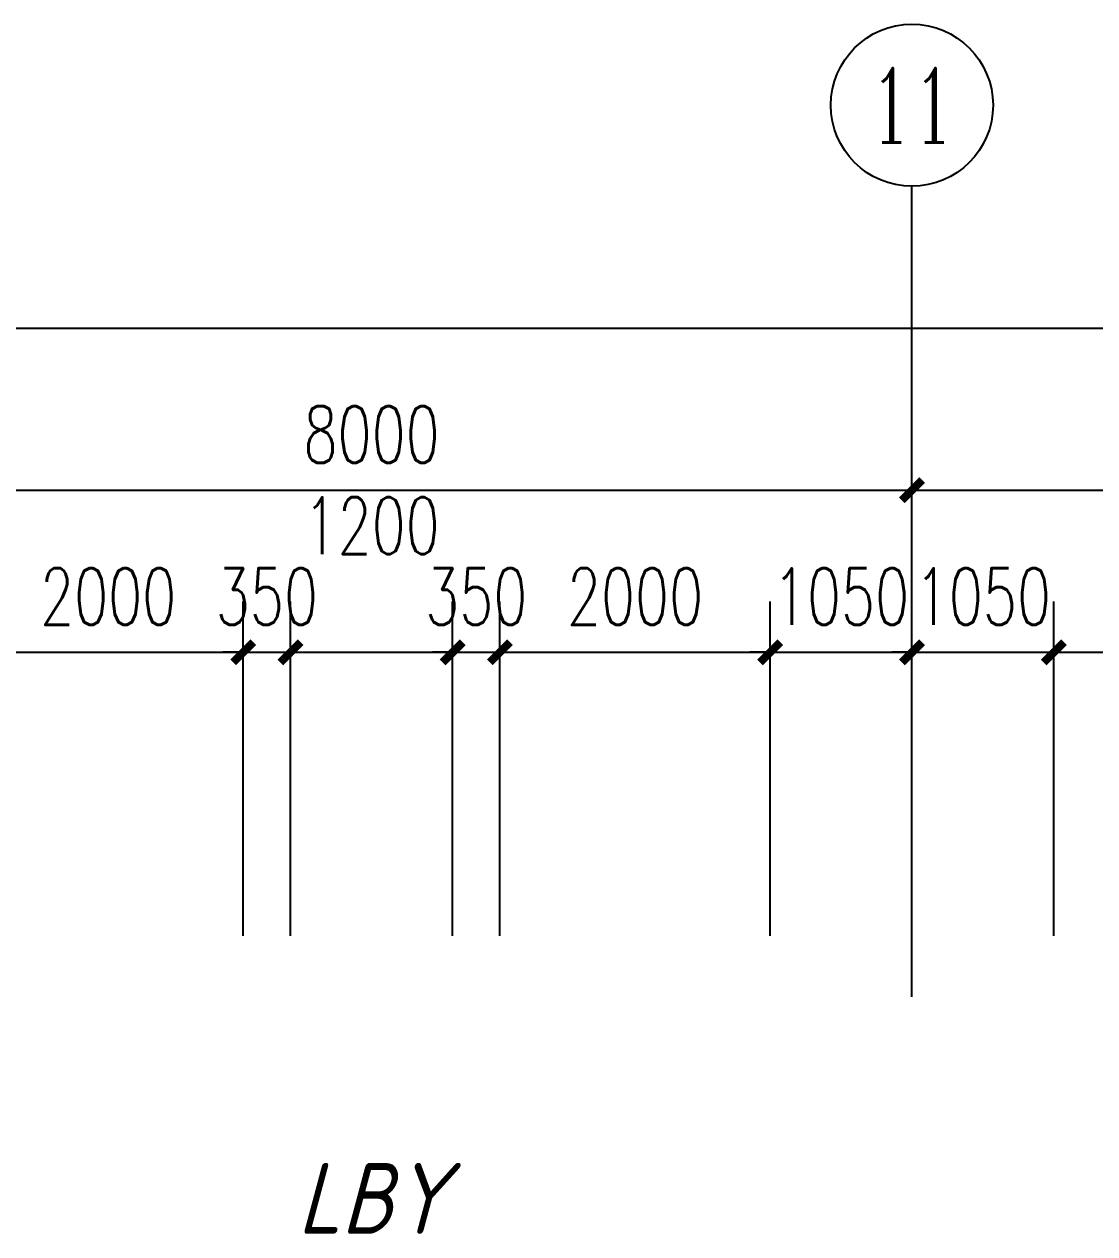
# Model space of a CAD drawing. Extents: x 0 to 2972856, y -1269770 to 0.
# Drawn here: x 2736084 to 2744009, y -1012511 to -1003556 of the extents above; entities that cross this region are included whole.
import ezdxf
from ezdxf.enums import TextEntityAlignment as Align

# ---------------------------------------------------------------- set-up
doc = ezdxf.new("R2010")
doc.units = 0
doc.header["$LTSCALE"] = 1000
doc.header["$PDSIZE"] = 50
doc.layers.add('1-建筑底图', color=8, linetype='Continuous')
doc.layers.add('AXIS_TEXT', color=7, linetype='Continuous')
doc.styles.add('_TCH_AXIS', font='COMPLEX', dxfattribs={"bigfont": 'GBCBIG'})
doc.styles.add('A_DIM_T3', font='SIMPLEX', dxfattribs={"width": 0.7, "bigfont": 'HZ'})
doc.styles.add('COMPLEX', font='COMPLEX')
doc.styles.get("Standard").update_dxf_attribs({"font": 'gbeitc.shx', "bigfont": 'gbcbig.shx'})
doc.dimstyles.new('_TCH_ARCH&&150', dxfattribs={"dimtxt": 420, "dimasz": 150, "dimexe": 375, "dimexo": 450, "dimgap": 202.5, "dimtad": 1, "dimdec": 0, "dimzin": 0, "dimdsep": 46, "dimtxsty": 'A_DIM_T3', "dimblk": 'ARCHTICK', "dimcen": 0.09, "dimclrt": 7, "dimazin": 2, "dimtfac": 1, "dimtdec": 0, "dimtix": 1, "dimtmove": 2, "dimatfit": 3, "dimfxl": 150, "dimtolj": 1, "dimtzin": 0, "dimarcsym": 0})

# ---------------------------------------------------------------- blocks, each defined once
blk = doc.blocks.new('_ArchTick')
at = {"color": 0, "linetype": 'ByBlock', "const_width": 0.4}
blk.add_lwpolyline([(-0.5, -0.5), (0.5, 0.5)], dxfattribs=at)
blk = doc.blocks.new('*D221')
at = {"layer": '1-建筑底图', "color": 0, "lineweight": -2, "transparency": 16777216}
for p, q in [((-600, 79650), (-600, 84525)), ((106600, 79650), (106600, 84525)), ((-600, 84150), (106600, 84150))]:
    blk.add_line(p, q, dxfattribs=at)
at = {"layer": 'Defpoints', "color": 0, "transparency": 16777216}
for p in [(106600, 84150), (-600, 79200), (106600, 79200)]:
    blk.add_point(p, dxfattribs=at)
at = {"layer": '1-建筑底图', "color": 0, "lineweight": -2, "transparency": 16777216, "xscale": 150, "yscale": 150, "zscale": 150, "rotation": 180}
blk.add_blockref('_ArchTick', (-600, 84150), dxfattribs=at)
at = {"layer": '1-建筑底图', "color": 0, "lineweight": -2, "transparency": 16777216, "xscale": 150, "yscale": 150, "zscale": 150}
blk.add_blockref('_ArchTick', (106600, 84150), dxfattribs=at)
at = {"layer": '1-建筑底图', "color": 7, "transparency": 16777216, "insert": (53000, 84562.5), "char_height": 420, "attachment_point": 5, "style": 'A_DIM_T3'}
blk.add_mtext('\\A1;107200', dxfattribs=at)
blk = doc.blocks.new('*D232')
at = {"layer": '1-建筑底图', "color": 0, "lineweight": -2, "transparency": 16777216}
for p, q in [((59200, 79650), (59200, 83325)), ((67200, 79650), (67200, 83325)), ((59200, 82950), (67200, 82950))]:
    blk.add_line(p, q, dxfattribs=at)
at = {"layer": 'Defpoints', "color": 0, "transparency": 16777216}
for p in [(67200, 82950), (59200, 79200), (67200, 79200)]:
    blk.add_point(p, dxfattribs=at)
at = {"layer": '1-建筑底图', "color": 0, "lineweight": -2, "transparency": 16777216, "xscale": 150, "yscale": 150, "zscale": 150, "rotation": 180}
blk.add_blockref('_ArchTick', (59200, 82950), dxfattribs=at)
at = {"layer": '1-建筑底图', "color": 0, "lineweight": -2, "transparency": 16777216, "xscale": 150, "yscale": 150, "zscale": 150}
blk.add_blockref('_ArchTick', (67200, 82950), dxfattribs=at)
at = {"layer": '1-建筑底图', "color": 7, "transparency": 16777216, "insert": (63200, 83362.5), "char_height": 420, "attachment_point": 5, "style": 'A_DIM_T3'}
blk.add_mtext('\\A1;8000', dxfattribs=at)
blk = doc.blocks.new('*D233')
at = {"layer": '1-建筑底图', "color": 0, "lineweight": -2, "transparency": 16777216}
for p, q in [((67200, 79650), (67200, 83325)), ((75200, 79650), (75200, 83325)), ((67200, 82950), (75200, 82950))]:
    blk.add_line(p, q, dxfattribs=at)
at = {"layer": 'Defpoints', "color": 0, "transparency": 16777216}
for p in [(75200, 82950), (67200, 79200), (75200, 79200)]:
    blk.add_point(p, dxfattribs=at)
at = {"layer": '1-建筑底图', "color": 0, "lineweight": -2, "transparency": 16777216, "xscale": 150, "yscale": 150, "zscale": 150, "rotation": 180}
blk.add_blockref('_ArchTick', (67200, 82950), dxfattribs=at)
at = {"layer": '1-建筑底图', "color": 0, "lineweight": -2, "transparency": 16777216, "xscale": 150, "yscale": 150, "zscale": 150}
blk.add_blockref('_ArchTick', (75200, 82950), dxfattribs=at)
at = {"layer": '1-建筑底图', "color": 7, "transparency": 16777216, "insert": (71200, 83362.5), "char_height": 420, "attachment_point": 5, "style": 'A_DIM_T3'}
blk.add_mtext('\\A1;8000', dxfattribs=at)
blk = doc.blocks.new('*D294')
at = {"layer": '1-建筑底图', "color": 0, "lineweight": -2, "transparency": 16777216}
for p, q in [((68250, 79650), (68250, 82125)), ((70250, 79650), (70250, 82125)), ((68250, 81750), (70250, 81750))]:
    blk.add_line(p, q, dxfattribs=at)
at = {"layer": 'Defpoints', "color": 0, "transparency": 16777216}
for p in [(70250, 81750), (68250, 79200), (70250, 79200)]:
    blk.add_point(p, dxfattribs=at)
at = {"layer": '1-建筑底图', "color": 0, "lineweight": -2, "transparency": 16777216, "xscale": 150, "yscale": 150, "zscale": 150, "rotation": 180}
blk.add_blockref('_ArchTick', (68250, 81750), dxfattribs=at)
at = {"layer": '1-建筑底图', "color": 0, "lineweight": -2, "transparency": 16777216, "xscale": 150, "yscale": 150, "zscale": 150}
blk.add_blockref('_ArchTick', (70250, 81750), dxfattribs=at)
at = {"layer": '1-建筑底图', "color": 7, "transparency": 16777216, "insert": (69250, 82162.5), "char_height": 420, "attachment_point": 5, "style": 'A_DIM_T3'}
blk.add_mtext('\\A1;2000', dxfattribs=at)
blk = doc.blocks.new('*D295')
at = {"layer": '1-建筑底图', "color": 0, "lineweight": -2, "transparency": 16777216}
for p, q in [((67200, 79650), (67200, 82125)), ((68250, 79650), (68250, 82125)), ((67200, 81750), (67050, 81750)), ((67200, 81750), (68250, 81750)), ((68250, 81750), (68400, 81750))]:
    blk.add_line(p, q, dxfattribs=at)
at = {"layer": 'Defpoints', "color": 0, "transparency": 16777216}
for p in [(68250, 81750), (67200, 79200), (68250, 79200)]:
    blk.add_point(p, dxfattribs=at)
at = {"layer": '1-建筑底图', "color": 0, "lineweight": -2, "transparency": 16777216, "xscale": 150, "yscale": 150, "zscale": 150}
blk.add_blockref('_ArchTick', (67200, 81750), dxfattribs=at)
at = {"layer": '1-建筑底图', "color": 0, "lineweight": -2, "transparency": 16777216, "xscale": 150, "yscale": 150, "zscale": 150, "rotation": 180}
blk.add_blockref('_ArchTick', (68250, 81750), dxfattribs=at)
at = {"layer": '1-建筑底图', "color": 7, "transparency": 16777216, "insert": (67725, 82162.5), "char_height": 420, "attachment_point": 5, "style": 'A_DIM_T3'}
blk.add_mtext('\\A1;1050', dxfattribs=at)
blk = doc.blocks.new('*D296')
at = {"layer": '1-建筑底图', "color": 0, "lineweight": -2, "transparency": 16777216}
for p, q in [((66150, 79650), (66150, 82125)), ((67200, 79650), (67200, 82125)), ((66150, 81750), (66000, 81750)), ((66150, 81750), (67200, 81750)), ((67200, 81750), (67350, 81750))]:
    blk.add_line(p, q, dxfattribs=at)
at = {"layer": 'Defpoints', "color": 0, "transparency": 16777216}
for p in [(67200, 81750), (66150, 79200), (67200, 79200)]:
    blk.add_point(p, dxfattribs=at)
at = {"layer": '1-建筑底图', "color": 0, "lineweight": -2, "transparency": 16777216, "xscale": 150, "yscale": 150, "zscale": 150}
blk.add_blockref('_ArchTick', (66150, 81750), dxfattribs=at)
at = {"layer": '1-建筑底图', "color": 0, "lineweight": -2, "transparency": 16777216, "xscale": 150, "yscale": 150, "zscale": 150, "rotation": 180}
blk.add_blockref('_ArchTick', (67200, 81750), dxfattribs=at)
at = {"layer": '1-建筑底图', "color": 7, "transparency": 16777216, "insert": (66675, 82162.5), "char_height": 420, "attachment_point": 5, "style": 'A_DIM_T3'}
blk.add_mtext('\\A1;1050', dxfattribs=at)
blk = doc.blocks.new('*D297')
at = {"layer": '1-建筑底图', "color": 0, "lineweight": -2, "transparency": 16777216}
for p, q in [((64150, 79650), (64150, 82125)), ((66150, 79650), (66150, 82125)), ((64150, 81750), (66150, 81750))]:
    blk.add_line(p, q, dxfattribs=at)
at = {"layer": 'Defpoints', "color": 0, "transparency": 16777216}
for p in [(66150, 81750), (64150, 79200), (66150, 79200)]:
    blk.add_point(p, dxfattribs=at)
at = {"layer": '1-建筑底图', "color": 0, "lineweight": -2, "transparency": 16777216, "xscale": 150, "yscale": 150, "zscale": 150, "rotation": 180}
blk.add_blockref('_ArchTick', (64150, 81750), dxfattribs=at)
at = {"layer": '1-建筑底图', "color": 0, "lineweight": -2, "transparency": 16777216, "xscale": 150, "yscale": 150, "zscale": 150}
blk.add_blockref('_ArchTick', (66150, 81750), dxfattribs=at)
at = {"layer": '1-建筑底图', "color": 7, "transparency": 16777216, "insert": (65150, 82162.5), "char_height": 420, "attachment_point": 5, "style": 'A_DIM_T3'}
blk.add_mtext('\\A1;2000', dxfattribs=at)
blk = doc.blocks.new('*D298')
at = {"layer": '1-建筑底图', "color": 0, "lineweight": -2, "transparency": 16777216}
for p, q in [((63800, 79650), (63800, 82125)), ((64150, 79650), (64150, 82125)), ((63800, 81750), (63650, 81750)), ((63800, 81750), (64150, 81750)), ((64150, 81750), (64300, 81750))]:
    blk.add_line(p, q, dxfattribs=at)
at = {"layer": 'Defpoints', "color": 0, "transparency": 16777216}
for p in [(64150, 81750), (63800, 79200), (64150, 79200)]:
    blk.add_point(p, dxfattribs=at)
at = {"layer": '1-建筑底图', "color": 0, "lineweight": -2, "transparency": 16777216, "xscale": 150, "yscale": 150, "zscale": 150}
blk.add_blockref('_ArchTick', (63800, 81750), dxfattribs=at)
at = {"layer": '1-建筑底图', "color": 0, "lineweight": -2, "transparency": 16777216, "xscale": 150, "yscale": 150, "zscale": 150, "rotation": 180}
blk.add_blockref('_ArchTick', (64150, 81750), dxfattribs=at)
at = {"layer": '1-建筑底图', "color": 7, "transparency": 16777216, "insert": (63975, 82162.5), "char_height": 420, "attachment_point": 5, "style": 'A_DIM_T3'}
blk.add_mtext('\\A1;350', dxfattribs=at)
blk = doc.blocks.new('*D299')
at = {"layer": '1-建筑底图', "color": 0, "lineweight": -2, "transparency": 16777216}
for p, q in [((62600, 79650), (62600, 82125)), ((63800, 79650), (63800, 82125)), ((62600, 81750), (63800, 81750))]:
    blk.add_line(p, q, dxfattribs=at)
at = {"layer": 'Defpoints', "color": 0, "transparency": 16777216}
for p in [(63800, 81750), (62600, 79200), (63800, 79200)]:
    blk.add_point(p, dxfattribs=at)
at = {"layer": '1-建筑底图', "color": 0, "lineweight": -2, "transparency": 16777216, "xscale": 150, "yscale": 150, "zscale": 150, "rotation": 180}
blk.add_blockref('_ArchTick', (62600, 81750), dxfattribs=at)
at = {"layer": '1-建筑底图', "color": 0, "lineweight": -2, "transparency": 16777216, "xscale": 150, "yscale": 150, "zscale": 150}
blk.add_blockref('_ArchTick', (63800, 81750), dxfattribs=at)
at = {"layer": '1-建筑底图', "color": 7, "transparency": 16777216, "insert": (63200, 82687.5), "char_height": 420, "attachment_point": 5, "style": 'A_DIM_T3'}
blk.add_mtext('\\A1;1200', dxfattribs=at)
blk = doc.blocks.new('*D300')
at = {"layer": '1-建筑底图', "color": 0, "lineweight": -2, "transparency": 16777216}
for p, q in [((62250, 79650), (62250, 82125)), ((62600, 79650), (62600, 82125)), ((62250, 81750), (62100, 81750)), ((62250, 81750), (62600, 81750)), ((62600, 81750), (62750, 81750))]:
    blk.add_line(p, q, dxfattribs=at)
at = {"layer": 'Defpoints', "color": 0, "transparency": 16777216}
for p in [(62600, 81750), (62250, 79200), (62600, 79200)]:
    blk.add_point(p, dxfattribs=at)
at = {"layer": '1-建筑底图', "color": 0, "lineweight": -2, "transparency": 16777216, "xscale": 150, "yscale": 150, "zscale": 150}
blk.add_blockref('_ArchTick', (62250, 81750), dxfattribs=at)
at = {"layer": '1-建筑底图', "color": 0, "lineweight": -2, "transparency": 16777216, "xscale": 150, "yscale": 150, "zscale": 150, "rotation": 180}
blk.add_blockref('_ArchTick', (62600, 81750), dxfattribs=at)
at = {"layer": '1-建筑底图', "color": 7, "transparency": 16777216, "insert": (62425, 82162.5), "char_height": 420, "attachment_point": 5, "style": 'A_DIM_T3'}
blk.add_mtext('\\A1;350', dxfattribs=at)
blk = doc.blocks.new('*D301')
at = {"layer": '1-建筑底图', "color": 0, "lineweight": -2, "transparency": 16777216}
for p, q in [((60250, 79650), (60250, 82125)), ((62250, 79650), (62250, 82125)), ((60250, 81750), (62250, 81750))]:
    blk.add_line(p, q, dxfattribs=at)
at = {"layer": 'Defpoints', "color": 0, "transparency": 16777216}
for p in [(62250, 81750), (60250, 79200), (62250, 79200)]:
    blk.add_point(p, dxfattribs=at)
at = {"layer": '1-建筑底图', "color": 0, "lineweight": -2, "transparency": 16777216, "xscale": 150, "yscale": 150, "zscale": 150, "rotation": 180}
blk.add_blockref('_ArchTick', (60250, 81750), dxfattribs=at)
at = {"layer": '1-建筑底图', "color": 0, "lineweight": -2, "transparency": 16777216, "xscale": 150, "yscale": 150, "zscale": 150}
blk.add_blockref('_ArchTick', (62250, 81750), dxfattribs=at)
at = {"layer": '1-建筑底图', "color": 7, "transparency": 16777216, "insert": (61250, 82162.5), "char_height": 420, "attachment_point": 5, "style": 'A_DIM_T3'}
blk.add_mtext('\\A1;2000', dxfattribs=at)
blk = doc.blocks.new('*D836')
at = {"layer": '1-建筑底图', "color": 0, "lineweight": -2, "transparency": 16777216}
for p, q in [((-600, 79650), (-600, 84525)), ((106600, 79650), (106600, 84525)), ((-600, 84150), (106600, 84150))]:
    blk.add_line(p, q, dxfattribs=at)
at = {"layer": 'Defpoints', "color": 0, "transparency": 16777216}
for p in [(106600, 84150), (-600, 79200), (106600, 79200)]:
    blk.add_point(p, dxfattribs=at)
at = {"layer": '1-建筑底图', "color": 0, "lineweight": -2, "transparency": 16777216, "xscale": 150, "yscale": 150, "zscale": 150, "rotation": 180}
blk.add_blockref('_ArchTick', (-600, 84150), dxfattribs=at)
at = {"layer": '1-建筑底图', "color": 0, "lineweight": -2, "transparency": 16777216, "xscale": 150, "yscale": 150, "zscale": 150}
blk.add_blockref('_ArchTick', (106600, 84150), dxfattribs=at)
at = {"layer": '1-建筑底图', "color": 7, "transparency": 16777216, "insert": (53000, 84562.5), "char_height": 420, "attachment_point": 5, "style": 'A_DIM_T3'}
blk.add_mtext('\\A1;107200', dxfattribs=at)
blk = doc.blocks.new('*D847')
at = {"layer": '1-建筑底图', "color": 0, "lineweight": -2, "transparency": 16777216}
for p, q in [((59200, 79650), (59200, 83325)), ((67200, 79650), (67200, 83325)), ((59200, 82950), (67200, 82950))]:
    blk.add_line(p, q, dxfattribs=at)
at = {"layer": 'Defpoints', "color": 0, "transparency": 16777216}
for p in [(67200, 82950), (59200, 79200), (67200, 79200)]:
    blk.add_point(p, dxfattribs=at)
at = {"layer": '1-建筑底图', "color": 0, "lineweight": -2, "transparency": 16777216, "xscale": 150, "yscale": 150, "zscale": 150, "rotation": 180}
blk.add_blockref('_ArchTick', (59200, 82950), dxfattribs=at)
at = {"layer": '1-建筑底图', "color": 0, "lineweight": -2, "transparency": 16777216, "xscale": 150, "yscale": 150, "zscale": 150}
blk.add_blockref('_ArchTick', (67200, 82950), dxfattribs=at)
at = {"layer": '1-建筑底图', "color": 7, "transparency": 16777216, "insert": (63200, 83362.5), "char_height": 420, "attachment_point": 5, "style": 'A_DIM_T3'}
blk.add_mtext('\\A1;8000', dxfattribs=at)
blk = doc.blocks.new('*D848')
at = {"layer": '1-建筑底图', "color": 0, "lineweight": -2, "transparency": 16777216}
for p, q in [((67200, 79650), (67200, 83325)), ((75200, 79650), (75200, 83325)), ((67200, 82950), (75200, 82950))]:
    blk.add_line(p, q, dxfattribs=at)
at = {"layer": 'Defpoints', "color": 0, "transparency": 16777216}
for p in [(75200, 82950), (67200, 79200), (75200, 79200)]:
    blk.add_point(p, dxfattribs=at)
at = {"layer": '1-建筑底图', "color": 0, "lineweight": -2, "transparency": 16777216, "xscale": 150, "yscale": 150, "zscale": 150, "rotation": 180}
blk.add_blockref('_ArchTick', (67200, 82950), dxfattribs=at)
at = {"layer": '1-建筑底图', "color": 0, "lineweight": -2, "transparency": 16777216, "xscale": 150, "yscale": 150, "zscale": 150}
blk.add_blockref('_ArchTick', (75200, 82950), dxfattribs=at)
at = {"layer": '1-建筑底图', "color": 7, "transparency": 16777216, "insert": (71200, 83362.5), "char_height": 420, "attachment_point": 5, "style": 'A_DIM_T3'}
blk.add_mtext('\\A1;8000', dxfattribs=at)
blk = doc.blocks.new('*D909')
at = {"layer": '1-建筑底图', "color": 0, "lineweight": -2, "transparency": 16777216}
for p, q in [((68250, 79650), (68250, 82125)), ((70250, 79650), (70250, 82125)), ((68250, 81750), (70250, 81750))]:
    blk.add_line(p, q, dxfattribs=at)
at = {"layer": 'Defpoints', "color": 0, "transparency": 16777216}
for p in [(70250, 81750), (68250, 79200), (70250, 79200)]:
    blk.add_point(p, dxfattribs=at)
at = {"layer": '1-建筑底图', "color": 0, "lineweight": -2, "transparency": 16777216, "xscale": 150, "yscale": 150, "zscale": 150, "rotation": 180}
blk.add_blockref('_ArchTick', (68250, 81750), dxfattribs=at)
at = {"layer": '1-建筑底图', "color": 0, "lineweight": -2, "transparency": 16777216, "xscale": 150, "yscale": 150, "zscale": 150}
blk.add_blockref('_ArchTick', (70250, 81750), dxfattribs=at)
at = {"layer": '1-建筑底图', "color": 7, "transparency": 16777216, "insert": (69250, 82162.5), "char_height": 420, "attachment_point": 5, "style": 'A_DIM_T3'}
blk.add_mtext('\\A1;2000', dxfattribs=at)
blk = doc.blocks.new('*D910')
at = {"layer": '1-建筑底图', "color": 0, "lineweight": -2, "transparency": 16777216}
for p, q in [((67200, 79650), (67200, 82125)), ((68250, 79650), (68250, 82125)), ((67200, 81750), (67050, 81750)), ((67200, 81750), (68250, 81750)), ((68250, 81750), (68400, 81750))]:
    blk.add_line(p, q, dxfattribs=at)
at = {"layer": 'Defpoints', "color": 0, "transparency": 16777216}
for p in [(68250, 81750), (67200, 79200), (68250, 79200)]:
    blk.add_point(p, dxfattribs=at)
at = {"layer": '1-建筑底图', "color": 0, "lineweight": -2, "transparency": 16777216, "xscale": 150, "yscale": 150, "zscale": 150}
blk.add_blockref('_ArchTick', (67200, 81750), dxfattribs=at)
at = {"layer": '1-建筑底图', "color": 0, "lineweight": -2, "transparency": 16777216, "xscale": 150, "yscale": 150, "zscale": 150, "rotation": 180}
blk.add_blockref('_ArchTick', (68250, 81750), dxfattribs=at)
at = {"layer": '1-建筑底图', "color": 7, "transparency": 16777216, "insert": (67725, 82162.5), "char_height": 420, "attachment_point": 5, "style": 'A_DIM_T3'}
blk.add_mtext('\\A1;1050', dxfattribs=at)
blk = doc.blocks.new('*D911')
at = {"layer": '1-建筑底图', "color": 0, "lineweight": -2, "transparency": 16777216}
for p, q in [((66150, 79650), (66150, 82125)), ((67200, 79650), (67200, 82125)), ((66150, 81750), (66000, 81750)), ((66150, 81750), (67200, 81750)), ((67200, 81750), (67350, 81750))]:
    blk.add_line(p, q, dxfattribs=at)
at = {"layer": 'Defpoints', "color": 0, "transparency": 16777216}
for p in [(67200, 81750), (66150, 79200), (67200, 79200)]:
    blk.add_point(p, dxfattribs=at)
at = {"layer": '1-建筑底图', "color": 0, "lineweight": -2, "transparency": 16777216, "xscale": 150, "yscale": 150, "zscale": 150}
blk.add_blockref('_ArchTick', (66150, 81750), dxfattribs=at)
at = {"layer": '1-建筑底图', "color": 0, "lineweight": -2, "transparency": 16777216, "xscale": 150, "yscale": 150, "zscale": 150, "rotation": 180}
blk.add_blockref('_ArchTick', (67200, 81750), dxfattribs=at)
at = {"layer": '1-建筑底图', "color": 7, "transparency": 16777216, "insert": (66675, 82162.5), "char_height": 420, "attachment_point": 5, "style": 'A_DIM_T3'}
blk.add_mtext('\\A1;1050', dxfattribs=at)
blk = doc.blocks.new('*D912')
at = {"layer": '1-建筑底图', "color": 0, "lineweight": -2, "transparency": 16777216}
for p, q in [((64150, 79650), (64150, 82125)), ((66150, 79650), (66150, 82125)), ((64150, 81750), (66150, 81750))]:
    blk.add_line(p, q, dxfattribs=at)
at = {"layer": 'Defpoints', "color": 0, "transparency": 16777216}
for p in [(66150, 81750), (64150, 79200), (66150, 79200)]:
    blk.add_point(p, dxfattribs=at)
at = {"layer": '1-建筑底图', "color": 0, "lineweight": -2, "transparency": 16777216, "xscale": 150, "yscale": 150, "zscale": 150, "rotation": 180}
blk.add_blockref('_ArchTick', (64150, 81750), dxfattribs=at)
at = {"layer": '1-建筑底图', "color": 0, "lineweight": -2, "transparency": 16777216, "xscale": 150, "yscale": 150, "zscale": 150}
blk.add_blockref('_ArchTick', (66150, 81750), dxfattribs=at)
at = {"layer": '1-建筑底图', "color": 7, "transparency": 16777216, "insert": (65150, 82162.5), "char_height": 420, "attachment_point": 5, "style": 'A_DIM_T3'}
blk.add_mtext('\\A1;2000', dxfattribs=at)
blk = doc.blocks.new('*D913')
at = {"layer": '1-建筑底图', "color": 0, "lineweight": -2, "transparency": 16777216}
for p, q in [((63800, 79650), (63800, 82125)), ((64150, 79650), (64150, 82125)), ((63800, 81750), (63650, 81750)), ((63800, 81750), (64150, 81750)), ((64150, 81750), (64300, 81750))]:
    blk.add_line(p, q, dxfattribs=at)
at = {"layer": 'Defpoints', "color": 0, "transparency": 16777216}
for p in [(64150, 81750), (63800, 79200), (64150, 79200)]:
    blk.add_point(p, dxfattribs=at)
at = {"layer": '1-建筑底图', "color": 0, "lineweight": -2, "transparency": 16777216, "xscale": 150, "yscale": 150, "zscale": 150}
blk.add_blockref('_ArchTick', (63800, 81750), dxfattribs=at)
at = {"layer": '1-建筑底图', "color": 0, "lineweight": -2, "transparency": 16777216, "xscale": 150, "yscale": 150, "zscale": 150, "rotation": 180}
blk.add_blockref('_ArchTick', (64150, 81750), dxfattribs=at)
at = {"layer": '1-建筑底图', "color": 7, "transparency": 16777216, "insert": (63975, 82162.5), "char_height": 420, "attachment_point": 5, "style": 'A_DIM_T3'}
blk.add_mtext('\\A1;350', dxfattribs=at)
blk = doc.blocks.new('*D914')
at = {"layer": '1-建筑底图', "color": 0, "lineweight": -2, "transparency": 16777216}
for p, q in [((62600, 79650), (62600, 82125)), ((63800, 79650), (63800, 82125)), ((62600, 81750), (63800, 81750))]:
    blk.add_line(p, q, dxfattribs=at)
at = {"layer": 'Defpoints', "color": 0, "transparency": 16777216}
for p in [(63800, 81750), (62600, 79200), (63800, 79200)]:
    blk.add_point(p, dxfattribs=at)
at = {"layer": '1-建筑底图', "color": 0, "lineweight": -2, "transparency": 16777216, "xscale": 150, "yscale": 150, "zscale": 150, "rotation": 180}
blk.add_blockref('_ArchTick', (62600, 81750), dxfattribs=at)
at = {"layer": '1-建筑底图', "color": 0, "lineweight": -2, "transparency": 16777216, "xscale": 150, "yscale": 150, "zscale": 150}
blk.add_blockref('_ArchTick', (63800, 81750), dxfattribs=at)
at = {"layer": '1-建筑底图', "color": 7, "transparency": 16777216, "insert": (63200, 82687.5), "char_height": 420, "attachment_point": 5, "style": 'A_DIM_T3'}
blk.add_mtext('\\A1;1200', dxfattribs=at)
blk = doc.blocks.new('*D915')
at = {"layer": '1-建筑底图', "color": 0, "lineweight": -2, "transparency": 16777216}
for p, q in [((62250, 79650), (62250, 82125)), ((62600, 79650), (62600, 82125)), ((62250, 81750), (62100, 81750)), ((62250, 81750), (62600, 81750)), ((62600, 81750), (62750, 81750))]:
    blk.add_line(p, q, dxfattribs=at)
at = {"layer": 'Defpoints', "color": 0, "transparency": 16777216}
for p in [(62600, 81750), (62250, 79200), (62600, 79200)]:
    blk.add_point(p, dxfattribs=at)
at = {"layer": '1-建筑底图', "color": 0, "lineweight": -2, "transparency": 16777216, "xscale": 150, "yscale": 150, "zscale": 150}
blk.add_blockref('_ArchTick', (62250, 81750), dxfattribs=at)
at = {"layer": '1-建筑底图', "color": 0, "lineweight": -2, "transparency": 16777216, "xscale": 150, "yscale": 150, "zscale": 150, "rotation": 180}
blk.add_blockref('_ArchTick', (62600, 81750), dxfattribs=at)
at = {"layer": '1-建筑底图', "color": 7, "transparency": 16777216, "insert": (62425, 82162.5), "char_height": 420, "attachment_point": 5, "style": 'A_DIM_T3'}
blk.add_mtext('\\A1;350', dxfattribs=at)
blk = doc.blocks.new('*D916')
at = {"layer": '1-建筑底图', "color": 0, "lineweight": -2, "transparency": 16777216}
for p, q in [((60250, 79650), (60250, 82125)), ((62250, 79650), (62250, 82125)), ((60250, 81750), (62250, 81750))]:
    blk.add_line(p, q, dxfattribs=at)
at = {"layer": 'Defpoints', "color": 0, "transparency": 16777216}
for p in [(62250, 81750), (60250, 79200), (62250, 79200)]:
    blk.add_point(p, dxfattribs=at)
at = {"layer": '1-建筑底图', "color": 0, "lineweight": -2, "transparency": 16777216, "xscale": 150, "yscale": 150, "zscale": 150, "rotation": 180}
blk.add_blockref('_ArchTick', (60250, 81750), dxfattribs=at)
at = {"layer": '1-建筑底图', "color": 0, "lineweight": -2, "transparency": 16777216, "xscale": 150, "yscale": 150, "zscale": 150}
blk.add_blockref('_ArchTick', (62250, 81750), dxfattribs=at)
at = {"layer": '1-建筑底图', "color": 7, "transparency": 16777216, "insert": (61250, 82162.5), "char_height": 420, "attachment_point": 5, "style": 'A_DIM_T3'}
blk.add_mtext('\\A1;2000', dxfattribs=at)
blk = doc.blocks.new('_AXISO')
blk.add_circle((0, 0), 0.5)
at = {"layer": 'AXIS_TEXT', "style": 'COMPLEX', "width": 1.041667}
blk.add_attdef('A', text='', height=0.56, dxfattribs=at).set_placement((-0.25, -0.28), (0.25, -0.28), align=Align.FIT)
blk = doc.blocks.new('*D439')
at = {"layer": '1-建筑底图', "color": 0, "lineweight": -2, "transparency": 16777216}
for p, q in [((-600, 79650), (-600, 84525)), ((106600, 79650), (106600, 84525)), ((-600, 84150), (106600, 84150))]:
    blk.add_line(p, q, dxfattribs=at)
at = {"layer": 'Defpoints', "color": 0, "transparency": 16777216}
for p in [(106600, 84150), (-600, 79200), (106600, 79200)]:
    blk.add_point(p, dxfattribs=at)
at = {"layer": '1-建筑底图', "color": 0, "lineweight": -2, "transparency": 16777216, "xscale": 150, "yscale": 150, "zscale": 150, "rotation": 180}
blk.add_blockref('_ArchTick', (-600, 84150), dxfattribs=at)
at = {"layer": '1-建筑底图', "color": 0, "lineweight": -2, "transparency": 16777216, "xscale": 150, "yscale": 150, "zscale": 150}
blk.add_blockref('_ArchTick', (106600, 84150), dxfattribs=at)
at = {"layer": '1-建筑底图', "color": 7, "transparency": 16777216, "insert": (53000, 84562.5), "char_height": 420, "attachment_point": 5, "style": 'A_DIM_T3'}
blk.add_mtext('\\A1;107200', dxfattribs=at)
blk = doc.blocks.new('*D450')
at = {"layer": '1-建筑底图', "color": 0, "lineweight": -2, "transparency": 16777216}
for p, q in [((59200, 79650), (59200, 83325)), ((67200, 79650), (67200, 83325)), ((59200, 82950), (67200, 82950))]:
    blk.add_line(p, q, dxfattribs=at)
at = {"layer": 'Defpoints', "color": 0, "transparency": 16777216}
for p in [(67200, 82950), (59200, 79200), (67200, 79200)]:
    blk.add_point(p, dxfattribs=at)
at = {"layer": '1-建筑底图', "color": 0, "lineweight": -2, "transparency": 16777216, "xscale": 150, "yscale": 150, "zscale": 150, "rotation": 180}
blk.add_blockref('_ArchTick', (59200, 82950), dxfattribs=at)
at = {"layer": '1-建筑底图', "color": 0, "lineweight": -2, "transparency": 16777216, "xscale": 150, "yscale": 150, "zscale": 150}
blk.add_blockref('_ArchTick', (67200, 82950), dxfattribs=at)
at = {"layer": '1-建筑底图', "color": 7, "transparency": 16777216, "insert": (63200, 83362.5), "char_height": 420, "attachment_point": 5, "style": 'A_DIM_T3'}
blk.add_mtext('\\A1;8000', dxfattribs=at)
blk = doc.blocks.new('*D451')
at = {"layer": '1-建筑底图', "color": 0, "lineweight": -2, "transparency": 16777216}
for p, q in [((67200, 79650), (67200, 83325)), ((75200, 79650), (75200, 83325)), ((67200, 82950), (75200, 82950))]:
    blk.add_line(p, q, dxfattribs=at)
at = {"layer": 'Defpoints', "color": 0, "transparency": 16777216}
for p in [(75200, 82950), (67200, 79200), (75200, 79200)]:
    blk.add_point(p, dxfattribs=at)
at = {"layer": '1-建筑底图', "color": 0, "lineweight": -2, "transparency": 16777216, "xscale": 150, "yscale": 150, "zscale": 150, "rotation": 180}
blk.add_blockref('_ArchTick', (67200, 82950), dxfattribs=at)
at = {"layer": '1-建筑底图', "color": 0, "lineweight": -2, "transparency": 16777216, "xscale": 150, "yscale": 150, "zscale": 150}
blk.add_blockref('_ArchTick', (75200, 82950), dxfattribs=at)
at = {"layer": '1-建筑底图', "color": 7, "transparency": 16777216, "insert": (71200, 83362.5), "char_height": 420, "attachment_point": 5, "style": 'A_DIM_T3'}
blk.add_mtext('\\A1;8000', dxfattribs=at)
blk = doc.blocks.new('*D512')
at = {"layer": '1-建筑底图', "color": 0, "lineweight": -2, "transparency": 16777216}
for p, q in [((68250, 79650), (68250, 82125)), ((70250, 79650), (70250, 82125)), ((68250, 81750), (70250, 81750))]:
    blk.add_line(p, q, dxfattribs=at)
at = {"layer": 'Defpoints', "color": 0, "transparency": 16777216}
for p in [(70250, 81750), (68250, 79200), (70250, 79200)]:
    blk.add_point(p, dxfattribs=at)
at = {"layer": '1-建筑底图', "color": 0, "lineweight": -2, "transparency": 16777216, "xscale": 150, "yscale": 150, "zscale": 150, "rotation": 180}
blk.add_blockref('_ArchTick', (68250, 81750), dxfattribs=at)
at = {"layer": '1-建筑底图', "color": 0, "lineweight": -2, "transparency": 16777216, "xscale": 150, "yscale": 150, "zscale": 150}
blk.add_blockref('_ArchTick', (70250, 81750), dxfattribs=at)
at = {"layer": '1-建筑底图', "color": 7, "transparency": 16777216, "insert": (69250, 82162.5), "char_height": 420, "attachment_point": 5, "style": 'A_DIM_T3'}
blk.add_mtext('\\A1;2000', dxfattribs=at)
blk = doc.blocks.new('*D513')
at = {"layer": '1-建筑底图', "color": 0, "lineweight": -2, "transparency": 16777216}
for p, q in [((67200, 79650), (67200, 82125)), ((68250, 79650), (68250, 82125)), ((67200, 81750), (67050, 81750)), ((67200, 81750), (68250, 81750)), ((68250, 81750), (68400, 81750))]:
    blk.add_line(p, q, dxfattribs=at)
at = {"layer": 'Defpoints', "color": 0, "transparency": 16777216}
for p in [(68250, 81750), (67200, 79200), (68250, 79200)]:
    blk.add_point(p, dxfattribs=at)
at = {"layer": '1-建筑底图', "color": 0, "lineweight": -2, "transparency": 16777216, "xscale": 150, "yscale": 150, "zscale": 150}
blk.add_blockref('_ArchTick', (67200, 81750), dxfattribs=at)
at = {"layer": '1-建筑底图', "color": 0, "lineweight": -2, "transparency": 16777216, "xscale": 150, "yscale": 150, "zscale": 150, "rotation": 180}
blk.add_blockref('_ArchTick', (68250, 81750), dxfattribs=at)
at = {"layer": '1-建筑底图', "color": 7, "transparency": 16777216, "insert": (67725, 82162.5), "char_height": 420, "attachment_point": 5, "style": 'A_DIM_T3'}
blk.add_mtext('\\A1;1050', dxfattribs=at)
blk = doc.blocks.new('*D514')
at = {"layer": '1-建筑底图', "color": 0, "lineweight": -2, "transparency": 16777216}
for p, q in [((66150, 79650), (66150, 82125)), ((67200, 79650), (67200, 82125)), ((66150, 81750), (66000, 81750)), ((66150, 81750), (67200, 81750)), ((67200, 81750), (67350, 81750))]:
    blk.add_line(p, q, dxfattribs=at)
at = {"layer": 'Defpoints', "color": 0, "transparency": 16777216}
for p in [(67200, 81750), (66150, 79200), (67200, 79200)]:
    blk.add_point(p, dxfattribs=at)
at = {"layer": '1-建筑底图', "color": 0, "lineweight": -2, "transparency": 16777216, "xscale": 150, "yscale": 150, "zscale": 150}
blk.add_blockref('_ArchTick', (66150, 81750), dxfattribs=at)
at = {"layer": '1-建筑底图', "color": 0, "lineweight": -2, "transparency": 16777216, "xscale": 150, "yscale": 150, "zscale": 150, "rotation": 180}
blk.add_blockref('_ArchTick', (67200, 81750), dxfattribs=at)
at = {"layer": '1-建筑底图', "color": 7, "transparency": 16777216, "insert": (66675, 82162.5), "char_height": 420, "attachment_point": 5, "style": 'A_DIM_T3'}
blk.add_mtext('\\A1;1050', dxfattribs=at)
blk = doc.blocks.new('*D515')
at = {"layer": '1-建筑底图', "color": 0, "lineweight": -2, "transparency": 16777216}
for p, q in [((64150, 79650), (64150, 82125)), ((66150, 79650), (66150, 82125)), ((64150, 81750), (66150, 81750))]:
    blk.add_line(p, q, dxfattribs=at)
at = {"layer": 'Defpoints', "color": 0, "transparency": 16777216}
for p in [(66150, 81750), (64150, 79200), (66150, 79200)]:
    blk.add_point(p, dxfattribs=at)
at = {"layer": '1-建筑底图', "color": 0, "lineweight": -2, "transparency": 16777216, "xscale": 150, "yscale": 150, "zscale": 150, "rotation": 180}
blk.add_blockref('_ArchTick', (64150, 81750), dxfattribs=at)
at = {"layer": '1-建筑底图', "color": 0, "lineweight": -2, "transparency": 16777216, "xscale": 150, "yscale": 150, "zscale": 150}
blk.add_blockref('_ArchTick', (66150, 81750), dxfattribs=at)
at = {"layer": '1-建筑底图', "color": 7, "transparency": 16777216, "insert": (65150, 82162.5), "char_height": 420, "attachment_point": 5, "style": 'A_DIM_T3'}
blk.add_mtext('\\A1;2000', dxfattribs=at)
blk = doc.blocks.new('*D516')
at = {"layer": '1-建筑底图', "color": 0, "lineweight": -2, "transparency": 16777216}
for p, q in [((63800, 79650), (63800, 82125)), ((64150, 79650), (64150, 82125)), ((63800, 81750), (63650, 81750)), ((63800, 81750), (64150, 81750)), ((64150, 81750), (64300, 81750))]:
    blk.add_line(p, q, dxfattribs=at)
at = {"layer": 'Defpoints', "color": 0, "transparency": 16777216}
for p in [(64150, 81750), (63800, 79200), (64150, 79200)]:
    blk.add_point(p, dxfattribs=at)
at = {"layer": '1-建筑底图', "color": 0, "lineweight": -2, "transparency": 16777216, "xscale": 150, "yscale": 150, "zscale": 150}
blk.add_blockref('_ArchTick', (63800, 81750), dxfattribs=at)
at = {"layer": '1-建筑底图', "color": 0, "lineweight": -2, "transparency": 16777216, "xscale": 150, "yscale": 150, "zscale": 150, "rotation": 180}
blk.add_blockref('_ArchTick', (64150, 81750), dxfattribs=at)
at = {"layer": '1-建筑底图', "color": 7, "transparency": 16777216, "insert": (63975, 82162.5), "char_height": 420, "attachment_point": 5, "style": 'A_DIM_T3'}
blk.add_mtext('\\A1;350', dxfattribs=at)
blk = doc.blocks.new('*D517')
at = {"layer": '1-建筑底图', "color": 0, "lineweight": -2, "transparency": 16777216}
for p, q in [((62600, 79650), (62600, 82125)), ((63800, 79650), (63800, 82125)), ((62600, 81750), (63800, 81750))]:
    blk.add_line(p, q, dxfattribs=at)
at = {"layer": 'Defpoints', "color": 0, "transparency": 16777216}
for p in [(63800, 81750), (62600, 79200), (63800, 79200)]:
    blk.add_point(p, dxfattribs=at)
at = {"layer": '1-建筑底图', "color": 0, "lineweight": -2, "transparency": 16777216, "xscale": 150, "yscale": 150, "zscale": 150, "rotation": 180}
blk.add_blockref('_ArchTick', (62600, 81750), dxfattribs=at)
at = {"layer": '1-建筑底图', "color": 0, "lineweight": -2, "transparency": 16777216, "xscale": 150, "yscale": 150, "zscale": 150}
blk.add_blockref('_ArchTick', (63800, 81750), dxfattribs=at)
at = {"layer": '1-建筑底图', "color": 7, "transparency": 16777216, "insert": (63200, 82687.5), "char_height": 420, "attachment_point": 5, "style": 'A_DIM_T3'}
blk.add_mtext('\\A1;1200', dxfattribs=at)
blk = doc.blocks.new('*D518')
at = {"layer": '1-建筑底图', "color": 0, "lineweight": -2, "transparency": 16777216}
for p, q in [((62250, 79650), (62250, 82125)), ((62600, 79650), (62600, 82125)), ((62250, 81750), (62100, 81750)), ((62250, 81750), (62600, 81750)), ((62600, 81750), (62750, 81750))]:
    blk.add_line(p, q, dxfattribs=at)
at = {"layer": 'Defpoints', "color": 0, "transparency": 16777216}
for p in [(62600, 81750), (62250, 79200), (62600, 79200)]:
    blk.add_point(p, dxfattribs=at)
at = {"layer": '1-建筑底图', "color": 0, "lineweight": -2, "transparency": 16777216, "xscale": 150, "yscale": 150, "zscale": 150}
blk.add_blockref('_ArchTick', (62250, 81750), dxfattribs=at)
at = {"layer": '1-建筑底图', "color": 0, "lineweight": -2, "transparency": 16777216, "xscale": 150, "yscale": 150, "zscale": 150, "rotation": 180}
blk.add_blockref('_ArchTick', (62600, 81750), dxfattribs=at)
at = {"layer": '1-建筑底图', "color": 7, "transparency": 16777216, "insert": (62425, 82162.5), "char_height": 420, "attachment_point": 5, "style": 'A_DIM_T3'}
blk.add_mtext('\\A1;350', dxfattribs=at)
blk = doc.blocks.new('*D519')
at = {"layer": '1-建筑底图', "color": 0, "lineweight": -2, "transparency": 16777216}
for p, q in [((60250, 79650), (60250, 82125)), ((62250, 79650), (62250, 82125)), ((60250, 81750), (62250, 81750))]:
    blk.add_line(p, q, dxfattribs=at)
at = {"layer": 'Defpoints', "color": 0, "transparency": 16777216}
for p in [(62250, 81750), (60250, 79200), (62250, 79200)]:
    blk.add_point(p, dxfattribs=at)
at = {"layer": '1-建筑底图', "color": 0, "lineweight": -2, "transparency": 16777216, "xscale": 150, "yscale": 150, "zscale": 150, "rotation": 180}
blk.add_blockref('_ArchTick', (60250, 81750), dxfattribs=at)
at = {"layer": '1-建筑底图', "color": 0, "lineweight": -2, "transparency": 16777216, "xscale": 150, "yscale": 150, "zscale": 150}
blk.add_blockref('_ArchTick', (62250, 81750), dxfattribs=at)
at = {"layer": '1-建筑底图', "color": 7, "transparency": 16777216, "insert": (61250, 82162.5), "char_height": 420, "attachment_point": 5, "style": 'A_DIM_T3'}
blk.add_mtext('\\A1;2000', dxfattribs=at)
blk = doc.blocks.new('1-二层建筑底图')
at = {"layer": '1-建筑底图'}
blk.add_line((67200, 79200), (67200, 85200), dxfattribs=at)
ref = blk.add_blockref('_AXISO', (67200, 85800), dxfattribs=dict(at, xscale=1200, yscale=1200, zscale=1200))
ref.add_attrib('A', '11', dxfattribs={"layer": 'AXIS_TEXT', "height": 553.14, "style": '_TCH_AXIS'}).set_placement((66883.9, 85523.4), (67516.1, 85523.4), align=Align.FIT)
blk.add_text('LBY', height=525, dxfattribs=at).set_placement((62649.7, 77445.1))
for p1, p2, distance, picture, middle in [((-600, 79200), (106600, 79200), 4950, '*D221', (53000, 84562.5)), ((-600, 79200), (106600, 79200), 4950, '*D836', (53000, 84562.5)), ((-600, 79200), (106600, 79200), 4950, '*D439', (53000, 84562.5)), ((59200, 79200), (67200, 79200), 3750, '*D232', (63200, 83362.5)), ((59200, 79200), (67200, 79200), 3750, '*D847', (63200, 83362.5)), ((59200, 79200), (67200, 79200), 3750, '*D450', (63200, 83362.5)), ((67200, 79200), (75200, 79200), 3750, '*D233', (71200, 83362.5)), ((67200, 79200), (75200, 79200), 3750, '*D848', (71200, 83362.5)), ((67200, 79200), (75200, 79200), 3750, '*D451', (71200, 83362.5)), ((60250, 79200), (62250, 79200), 2550, '*D301', (61250, 82162.5)), ((60250, 79200), (62250, 79200), 2550, '*D916', (61250, 82162.5)), ((60250, 79200), (62250, 79200), 2550, '*D519', (61250, 82162.5)), ((62250, 79200), (62600, 79200), 2550, '*D300', (62425, 82162.5)), ((62250, 79200), (62600, 79200), 2550, '*D915', (62425, 82162.5)), ((62250, 79200), (62600, 79200), 2550, '*D518', (62425, 82162.5)), ((63800, 79200), (64150, 79200), 2550, '*D298', (63975, 82162.5)), ((63800, 79200), (64150, 79200), 2550, '*D913', (63975, 82162.5)), ((63800, 79200), (64150, 79200), 2550, '*D516', (63975, 82162.5)), ((64150, 79200), (66150, 79200), 2550, '*D297', (65150, 82162.5)), ((64150, 79200), (66150, 79200), 2550, '*D912', (65150, 82162.5)), ((64150, 79200), (66150, 79200), 2550, '*D515', (65150, 82162.5)), ((66150, 79200), (67200, 79200), 2550, '*D296', (66675, 82162.5)), ((66150, 79200), (67200, 79200), 2550, '*D911', (66675, 82162.5)), ((66150, 79200), (67200, 79200), 2550, '*D514', (66675, 82162.5)), ((67200, 79200), (68250, 79200), 2550, '*D295', (67725, 82162.5)), ((67200, 79200), (68250, 79200), 2550, '*D910', (67725, 82162.5)), ((67200, 79200), (68250, 79200), 2550, '*D513', (67725, 82162.5)), ((68250, 79200), (70250, 79200), 2550, '*D294', (69250, 82162.5)), ((68250, 79200), (70250, 79200), 2550, '*D909', (69250, 82162.5)), ((68250, 79200), (70250, 79200), 2550, '*D512', (69250, 82162.5))]:
    dim = blk.add_aligned_dim(p1=p1, p2=p2, distance=distance, dimstyle='_TCH_ARCH&&150', dxfattribs=at)
    dim.commit()
    dim.dimension.update_dxf_attribs({"geometry": picture, "text_midpoint": middle})
for picture in ['*D299', '*D914', '*D517']:
    dim = blk.add_linear_dim(base=(63800, 81750), p1=(62600, 79200), p2=(63800, 79200), angle=360, dimstyle='_TCH_ARCH&&150', dxfattribs=at)
    dim.commit()
    dim.dimension.update_dxf_attribs({"geometry": picture, "text_midpoint": (63200, 82687.5), "dimtype": 161})

msp = doc.modelspace()

# ---------------------------------------------------------------- block references
at = {"layer": '1-建筑底图', "linetype": 'ByBlock'}
msp.add_blockref('1-二层建筑底图', (2675455.9, -1089955.7), dxfattribs=at)
msp.add_blockref('1-二层建筑底图', (2675455.9, -1089955.7), dxfattribs=at)

doc.saveas('drawing.dxf')
